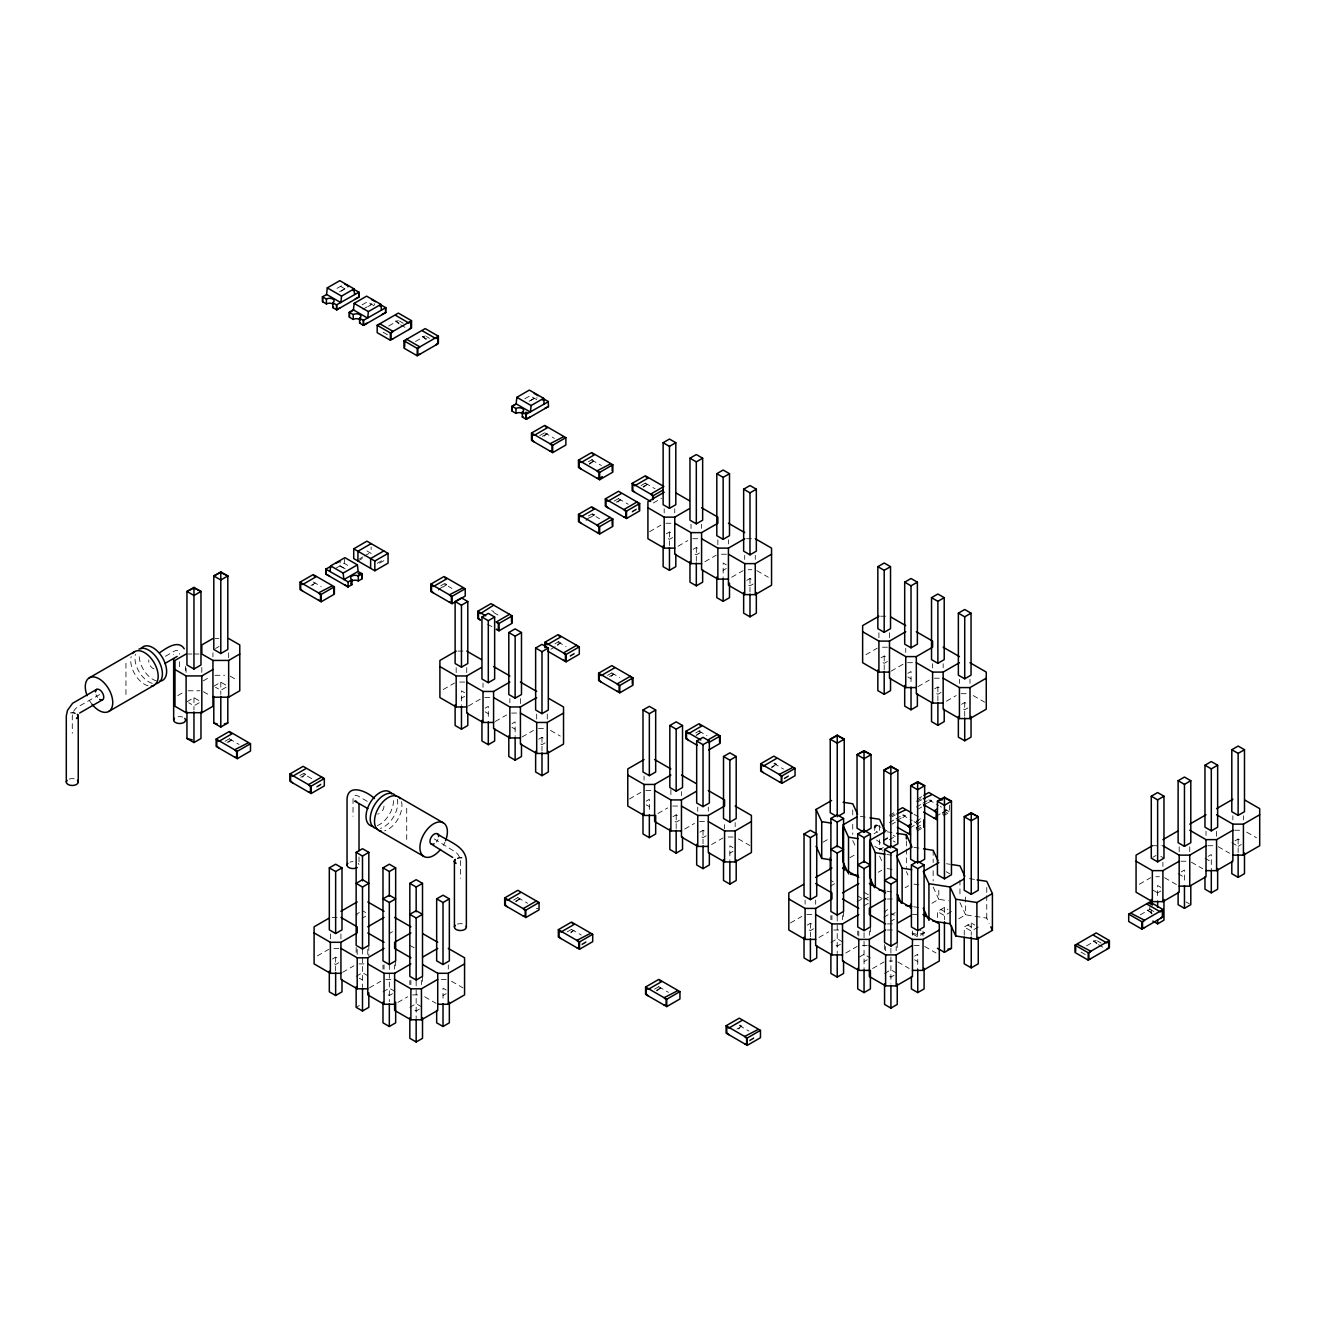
<?xml version="1.0" encoding="UTF-8"?>
<svg xmlns="http://www.w3.org/2000/svg" width="1326" height="1326" viewBox="0 0 1326 1326"><rect width="100%" height="100%" fill="white"/><g stroke="black" fill="none" stroke-linecap="round" stroke-linejoin="round"><path stroke-width="0.75" stroke-dasharray="5 3.75" d="M336.108 568.125L344.18 563.335L344.909 557.649M337.036 288.355L344.644 283.963M339.522 291.803L344.644 288.836M341.279 291.024L344.859 288.969M362.131 304.847L367.368 301.831L375.44 306.621M362.943 309.256L371.479 304.334M368.114 306.521L371.694 304.466L371.694 299.577M399.01 323.875L395.712 321.141L397.684 319.997L403.303 323.295M388.651 326.047L398.347 320.444M425.845 339.373L422.546 336.638L424.535 335.495L429.475 338.345M415.486 341.544L425.198 335.926M524.847 398.794L530.085 395.778L537.229 399.888M529.074 401.248L534.196 398.281M530.848 400.469L534.411 398.397M539.748 435.641L545.351 432.342L547.34 433.486L544.041 436.221M542.4 436.353L547.34 433.486M165.418 656.304L174.352 651.132A7.475 4.309 -60 0 1 179.64 654.182M310.914 585.495L315.853 582.644L312.555 585.363M359.578 558.843L362.893 556.937M364.534 555.975L371.147 552.163M357.937 561.014L362.893 558.147M215.541 648.464L219.055 646.442M377.214 563.301L383.827 559.489L383.827 560.699L377.214 564.511M177.767 695.586L183.319 692.371M203.209 680.901L210.154 676.89M588.363 461.813L592.324 459.459L594.313 460.619L589.374 464.282M589.374 463.47L594.313 460.619M186.949 701.736L193.961 697.691L199.215 700.725M213.801 686.238L220.796 682.194L226.05 685.227M199.215 702.747L193.961 705.78L188.706 702.747M226.05 687.249L220.796 690.282L215.541 687.249M440.746 585.777L444.044 583.871L451.984 588.446M438.458 589.341L446.696 584.584L438.458 590.153M588.363 516.046L591.661 514.14L599.601 518.715M614.22 501.062L619.176 498.211L621.148 499.355L617.85 502.073M641.071 485.565L646.011 482.714L648 483.857L643.044 487.52M586.075 519.61L594.313 514.853L586.075 520.422M616.209 502.206L621.148 499.355M643.044 486.708L648 483.857M225.039 741.251L229.995 738.4L231.967 739.543L228.669 742.262M227.028 742.394L231.967 739.543M632.088 511.372L637.027 508.521M632.088 512.201L637.027 509.333M653.337 502.985L661.575 498.228M649.541 531.693L660.928 525.113M666.298 533.848L669.464 532.024L672.647 533.848M672.647 537.511L669.464 539.334L666.298 537.511M678.017 546.246L687.78 540.61M443.166 689.586L454.553 683.006M299.842 775.594L303.14 773.688L312.837 779.307M693.133 549.345L696.316 547.522L699.482 549.345M300.836 777.268L305.776 774.401L302.477 777.135M699.482 553.008L696.316 554.832L693.133 553.008M554.815 643.889L558.776 641.552L560.765 642.696L557.467 645.414M461.465 698.172L464.63 696.349M557.467 644.602L560.765 642.696M550.87 649.226L555.826 646.359M704.852 561.743L716.239 555.163M316.715 786.434L321.671 783.583M316.715 787.246L321.671 784.395M468.376 706.012L481.388 698.504M570.047 655.674L575.003 652.806M570.047 656.486L575.003 653.635M723.151 570.329L726.317 568.506M485.134 708.183L488.3 706.344L488.3 719.869M731.687 577.241L743.074 570.661M495.211 721.51L506.598 714.946M746.82 580.34L749.986 578.501L753.168 580.34M753.168 584.004L749.986 585.827L746.82 584.004M511.969 723.681L515.134 721.841L515.134 736.311M607.507 675.398L612.463 672.531L614.452 673.674L611.153 676.409M609.496 676.542L614.452 673.674M522.046 737.007L533.45 730.427M538.804 739.179L541.986 737.339L545.152 739.179M545.152 742.825L541.986 744.665L538.804 742.825M359.313 912.537L356.147 914.36L359.313 916.183M362.495 918.023L365.661 916.183M695.736 732.98L699.697 730.643L701.669 731.786L695.073 736.411M696.73 734.654L701.669 731.786M317.345 955.913L328.732 949.35M332.478 959.013L335.644 957.19L338.826 959.013M865.895 654.712L877.282 648.149M338.826 962.676L335.644 964.516L332.478 962.676M389.33 933.521L392.496 931.681M629.419 798.998L640.806 792.418M881.028 657.812L884.193 655.989L887.359 657.812M342.556 972.356L353.959 965.776M887.359 661.475L884.193 663.315L881.028 661.475M646.176 801.153L649.342 799.329L649.342 812.838M356.147 976.35L362.495 972.687L367.252 975.439M891.105 671.155L904.117 663.63M657.878 813.551L667.641 807.915M513.576 900.089L518.516 897.221L520.505 898.382L515.565 902.045M907.862 673.31L911.028 671.486L911.028 684.995M515.565 901.232L520.505 898.382M369.407 987.853L380.794 981.273M673.011 816.65L676.177 814.827L679.343 816.65M679.343 820.313L676.177 822.137L673.011 820.313M771.583 767.058L776.539 764.207L771.583 767.87M356.147 1007.346L359.313 1005.506M382.982 991.848L389.33 988.185L395.662 991.848M917.94 686.653L929.327 680.072M392.496 993.671L389.33 995.495L386.164 993.671M684.713 829.048L694.476 823.413M934.697 688.807L937.88 686.984L941.046 688.807M784.163 778.13L789.119 775.279M784.163 778.942L789.119 776.091M397.866 1002.406L407.629 996.771M941.046 692.47L937.88 694.294L934.697 692.47M699.846 832.148L703.029 830.325L706.194 832.148M706.194 835.811L703.029 837.634L699.846 835.811M409.833 1007.346L416.165 1003.683L422.513 1007.346M946.416 701.205L956.179 695.57M419.347 1009.169L416.165 1010.992L412.999 1009.169M443.017 995.495L446.182 993.671M711.565 844.546L722.952 837.966M567.246 931.847L572.186 928.996L574.175 930.139L570.876 932.858M961.549 704.305L964.715 702.482L967.881 704.305M570.876 932.045L574.175 930.139M967.881 707.968L964.715 709.791L961.549 707.968M729.864 853.132L733.029 851.309M581.816 944.062L586.755 941.211M581.816 944.891L586.755 942.024M889.365 815.275L894.321 812.424M917.31 799.147L922.25 796.296M890.028 816.485L894.984 813.617M916.316 801.302L921.272 798.451M874.049 827.192L877.348 825.286L874.049 828.004M892.017 816.799L895.315 814.91M918.305 801.633L921.603 799.727M889.365 822.634L894.984 819.352M895.962 818.822L903.221 814.595L905.21 815.739L901.912 818.457M916.316 807.02L922.25 803.655M922.913 803.208L929.509 799.412L931.498 800.556L923.261 806.125M874.049 833.722L877.348 831.816L875.359 830.673L875.359 824.954L877.348 826.098M896.956 820.496L905.21 815.739M923.261 805.313L931.498 800.556M892.017 824.159L895.315 822.253M918.305 808.993L921.603 807.086M883.331 840.154L888.271 837.303M916.133 821.225L921.089 818.357L916.133 822.037M883.331 840.982L888.271 838.115M889.265 839.789L895.862 835.977M909.885 827.938L915.487 824.656M916.481 824.126L922.084 820.844M883.331 847.513L880.033 849.419L883.331 846.701M916.133 827.755L921.089 824.905L916.133 828.568M935.841 816.385L940.78 813.534M942.438 812.573L947.377 809.722L949.366 810.866L949.366 805.147M942.438 813.402L947.377 809.722M916.481 829.861L921.421 826.993M942.769 814.678L949.366 810.866M917.144 831.054L922.084 828.203M943.432 815.871L950.029 812.076L940.316 806.473M830.242 886.232L835.496 883.199L830.888 880.464M654.48 989.179L659.436 986.329L661.409 987.472L656.469 991.152M656.469 990.34L661.409 987.472M790.445 922.962L801.849 916.382M807.219 925.117L810.385 923.294L813.551 925.117M857.044 901.746L862.298 898.713M813.551 928.78L810.385 930.62L807.219 928.78M864.055 899.625L868.812 896.873M864.038 905.791L869.292 902.757M818.921 937.515L828.684 931.88M830.888 942.455L837.22 938.791L843.568 942.455M887.724 909.619L884.558 911.459L887.724 913.283M883.845 917.26L889.083 914.227M840.386 944.278L837.22 946.118L834.054 944.278M890.906 915.122L895.663 912.371M890.84 921.305L894.337 919.283M845.756 953.013L857.143 946.433M937.432 917.658L937.432 911.526L944.443 907.481L947.941 909.503M859.314 957.024L864.055 954.289L870.403 957.952M736.991 1029.075L741.93 1026.225L738.632 1028.943M864.055 961.599L867.237 959.775M951.455 911.526L944.443 915.57L937.432 911.526M924.653 932.775L917.642 936.819L910.647 932.775L917.691 934.565L924.653 932.775L919.399 929.741M872.607 968.51L883.994 961.93M749.571 1040.148L754.511 1037.297M749.571 1040.96L754.511 1038.109M964.234 935.211L964.234 927.04L971.245 922.995L974.743 925.018M884.558 973.45L890.906 969.787L897.238 973.45M914.575 956.112L917.741 954.289L917.741 968.742M894.072 975.273L890.906 977.096L887.724 975.273M978.257 927.04L971.245 931.084L964.234 927.04M1152.874 857.276L1156.04 855.452M1139.316 884.26L1150.719 877.679M1181.3 871.862L1184.466 870.022L1184.466 883.547M1208.135 856.364L1211.301 854.524L1211.301 868.994M1234.97 840.866L1238.136 839.026L1241.318 840.866M1157.631 892.846L1160.797 891.006M1238.136 846.353L1241.318 844.529M1096.851 943.714L1093.552 940.996L1095.541 939.836L1101.144 943.134M1152.178 913.664L1147.222 910.001L1149.211 908.857L1154.167 911.708M1086.491 945.886L1096.204 940.283M1140.178 914.89L1149.874 909.288L1149.874 903.768M822.982 842.209L828.153 839.242M849.784 857.723L854.955 854.756M878.309 872.243L881.757 870.27M905.111 887.757L908.559 885.785M931.913 903.271L938.808 899.31L948.422 900.802M958.715 918.785L965.61 914.824L986.759 918.106L989.179 923.344M99.632 694.592L77.687 707.007A7.475 4.409 -58.8 0 0 72.284 716.09L72.284 733.245M665.95 523.24L672.995 523.24M692.785 538.737L699.83 538.737M746.472 538.721L753.516 538.721M721.394 554.218L726.681 554.218M748.229 569.716L751.759 569.716M880.663 616.209L887.707 616.209M214.911 638.519L218.84 638.519M882.436 647.204L889.481 647.204M457.934 651.083L464.978 651.083M188.06 654.016L191.988 654.016M193.961 654.016L199.861 654.016M907.514 662.702L912.785 662.702M214.911 675.282L224.724 675.282M934.349 678.199L941.394 678.199M459.691 682.061L466.735 682.061M188.06 690.78L199.861 690.78M961.184 693.697L968.229 693.697M484.786 697.559L490.056 697.559M511.621 713.056L516.908 713.056M538.455 728.554L545.5 728.554M645.812 790.545L651.099 790.545M672.663 806.042L679.708 806.042M699.498 821.523L706.543 821.523M1234.622 830.242L1241.666 830.242M728.107 837.021L733.377 837.021M1152.344 845.739L1161.145 845.739M1207.787 845.739L1213.058 845.739M1180.936 861.237L1186.223 861.237M1155.858 876.735L1159.388 876.735M887.376 899.011L894.42 899.011M806.854 914.509L813.899 914.509M912.454 914.509L917.741 914.509M332.13 917.41L339.174 917.41M887.376 923.907L894.42 923.907M833.706 930.007L840.75 930.007M887.376 930.007L894.42 930.007M862.298 945.504L867.585 945.504M914.227 945.504L919.498 945.504M333.887 948.405L340.931 948.405M889.133 961.002L892.663 961.002M358.965 963.903L364.252 963.903M385.8 979.4L392.844 979.4M441.243 979.4L446.53 979.4M412.651 994.898L419.696 994.898M860.325 816.302L868.016 817.496M887.127 831.816L894.818 833.01M913.929 847.331L921.62 848.524M886.862 854.474L894.569 855.668M946.499 863.74L950.344 864.337M969.455 878.657L977.146 879.851M887.127 868.58L894.818 869.773M913.929 884.094L921.62 885.287M886.862 891.238L894.569 892.431M913.664 906.752L921.371 907.945M340.533 286.333L345.937 289.449M395.712 321.141L399.01 323.047M422.546 336.638L427.486 339.506M400.651 324.82L405.59 327.671M645.348 483.145L655.044 488.747M383.115 332.213L388.07 335.08M1246.689 832.131L1256.451 837.767M544.704 432.79L554.401 438.392M591.661 459.907L601.374 465.509M1231.804 842.69L1238.368 846.485M756.897 570.661L768.301 577.241M973.251 695.57L984.638 702.15M618.513 498.642L628.209 504.245M1218.213 846.684L1229.6 853.264M726.317 564.843L723.151 563.003L723.151 577.473M907.862 676.973L911.028 678.796M1204.969 858.187L1211.533 861.983M592.324 513.709L594.313 514.853M1191.378 862.182L1202.765 868.762M1160.797 856.364L1163.963 858.187M1178.118 873.685L1184.682 877.48M1164.526 877.679L1177.554 885.188M1160.797 887.359L1157.631 885.519L1157.631 899.045M1186.041 901.929L1189.223 903.768M1152.874 890.094L1157.847 892.978M1147.222 910.001L1152.178 912.852M928.846 799.843L938.559 805.446M914.028 814.28L921.089 818.357M902.558 815.026L912.255 820.628M914.028 821.639L921.089 825.717M1093.552 940.996L1096.851 942.885M1098.492 944.659L1103.447 947.51M774.55 763.047L776.539 764.207M773.887 763.494L783.583 769.097M880.862 827.325L874.696 823.744L874.696 831.104L877.348 832.645M882.635 828.336L887.923 831.385M893.227 835.264L895.199 836.408M558.113 641.983L566.053 646.558M611.8 672.978L619.739 677.553M893.227 840.982L895.199 842.143M946.2 871.729L949.698 873.751M444.707 583.44L446.696 584.584M491.681 610.557L493.67 611.7M493.67 612.513L500.714 616.59M699.034 731.074L706.973 735.665M1080.972 952.068L1085.911 954.919M876.503 840.021L882.022 844.032M366.921 550.936L371.147 553.39L371.147 547.041M880.033 848.607L882.022 849.751M874.746 846.369L882.685 850.944M487.537 624.198L492.824 627.264M344.18 563.335L347.677 565.34M940.946 909.503L944.443 911.526M967.748 925.018L971.245 927.04M345.191 568.788L340.069 565.837L340.069 560.948M339.854 565.953L343.434 568.025M864.055 892.299L868.812 895.05M864.038 897.702L869.292 900.735M890.84 913.216L894.337 915.238M857.723 895.962L862.48 898.713M313.201 581.932L321.141 586.506M550.522 730.427L560.285 736.079M738.4 838.91L749.787 845.491M924.653 946.433L936.04 953.013M464.63 692.686L461.465 690.846L461.465 705.316M733.029 847.645L729.864 845.806L729.864 860.276M485.134 711.847L488.3 713.67M511.969 727.328L515.134 729.167M646.176 804.816L649.342 806.639M914.575 959.775L917.741 961.599M897.818 961.93L909.205 968.51M230.243 676.194L236.608 679.857M203.408 691.691L209.757 695.354M367.252 801.335L358.318 796.164A7.475 4.309 60 0 0 353.031 799.213L353.031 816.302M303.803 773.257L305.776 774.401M538.373 908.691L536.384 908.36M739.941 1025.064L741.93 1026.225M517.853 897.669L527.566 903.271M739.295 1025.512L748.991 1031.114M571.523 929.427L581.236 935.029M229.332 738.831L239.028 744.433M658.773 986.759L668.47 992.362M362.495 910.697L365.661 912.537M409.833 945.355L414.59 948.09M451.553 981.273L462.94 987.853M446.182 990.008L443.017 988.185L443.017 1001.694M424.701 996.771L436.105 1003.351M359.313 978.174L362.495 980.013M434.282 838.91L455.232 851.905A7.475 4.21 61.1 0 1 460.387 861.121L460.387 878.293M959.958 902.592L965.61 914.824L965.61 894.404M933.156 887.077L938.808 899.31L938.808 889.1M906.354 871.563L907.962 875.061M879.552 856.049L881.972 861.287M852.751 840.535L855.171 845.773M173.623 654.298L173.656 654.414M917.642 928.73L917.642 936.819L917.642 932.742M1243.423 815.788L1243.423 819.916M1238.136 839.026L1238.136 852.552M1232.865 815.788L1232.865 819.916M1216.588 831.286L1216.588 837.584M1206.014 831.286L1206.014 835.413M1189.753 846.784L1189.753 852.983M1179.179 846.784L1179.179 852.983M1162.902 862.281L1162.902 866.508M1151.283 909.851L1151.283 913.979M986.759 887.475L986.759 893.608M986.759 895.647L986.759 918.106M971.245 922.995L971.245 935.261M970.002 679.227L970.002 683.354M964.715 702.482L964.715 716.935M959.958 880.132L959.958 896.475M959.427 679.227L959.427 683.454M944.443 907.481L944.443 919.747M943.151 663.729L943.151 667.856M937.88 686.984L937.88 701.437M933.156 850.314L933.156 862.58M933.156 870.751L933.156 880.961M932.592 663.729L932.592 667.956M923.029 931.034L923.029 937.233M912.454 931.034L912.454 935.261M906.354 840.933L906.354 847.065M906.354 849.104L906.354 867.486M905.741 648.232L905.741 652.458M897.238 942.455L897.238 950.709M896.177 946.532L896.177 950.759M890.906 948.173L890.906 983.295M889.481 632.734L889.481 638.933M885.619 946.532L885.619 950.759M884.558 944.51L884.558 950.709M884.193 655.989L884.193 670.442M879.552 825.418L879.552 831.551M879.552 839.723L879.552 849.933M878.906 632.734L878.906 638.933M870.403 926.957L870.403 935.211M869.342 931.034L869.342 935.261M864.055 932.675L864.055 968.742M858.784 931.034L858.784 937.333M857.723 931.084L857.723 935.211M852.751 809.904L852.751 816.037M852.751 824.192L852.751 834.419M843.568 911.459L843.568 919.714M842.507 915.537L842.507 919.763M837.22 916.067L837.22 953.245M831.932 915.537L831.932 919.763M830.888 915.586L830.888 919.714M815.672 900.039L815.672 904.282M810.385 923.294L810.385 936.819M805.097 900.039L805.097 904.183M755.273 555.263L755.273 559.39M749.986 578.501L749.986 592.026M744.715 555.263L744.715 559.489M735.151 822.568L735.151 826.695M728.438 539.765L728.438 543.892M724.576 824.623L724.576 828.866M717.863 539.765L717.863 546.063M708.299 807.07L708.299 811.197M703.029 830.325L703.029 843.833M701.587 524.267L701.587 528.394M697.741 807.07L697.741 811.297M696.316 547.522L696.316 561.975M691.028 524.267L691.028 528.494M681.465 791.572L681.465 795.699M676.177 814.827L676.177 829.28M674.752 508.77L674.752 512.897M670.89 789.6L670.89 795.799M669.464 532.024L669.464 545.533M664.193 508.77L664.193 512.897M644.055 776.075L644.055 780.202M547.257 714.084L547.257 720.283M541.986 737.339L541.986 751.809M536.698 714.084L536.698 720.283M520.422 698.603L520.422 704.802M509.864 698.603L509.864 702.83M483.012 683.105L483.012 687.332M466.735 667.608L466.735 673.807M456.177 667.608L456.177 673.807M448.287 964.93L448.287 969.057M422.513 976.35L422.513 984.605M421.453 980.428L421.453 984.654M416.165 980.942L416.165 1018.136M410.894 980.428L410.894 984.654M409.833 980.478L409.833 984.605M406.717 808.247L406.717 839.971M395.662 960.853L395.662 969.107M394.618 964.93L394.618 969.157M389.33 964.516L389.33 1001.694M384.043 964.93L384.043 969.157M382.982 964.98L382.982 969.107M368.827 945.355L368.827 955.681M367.766 949.433L367.766 955.731M362.495 949.018L362.495 987.141M359.014 856.894L359.014 865.116A5.984 3.448 0 0 0 358.202 863.392M357.208 949.433L357.208 955.731M356.147 947.427L356.147 953.626M340.931 933.935L340.931 940.233M335.644 957.19L335.644 971.66M330.373 933.935L330.373 940.134M228.669 652.806L228.669 658.939M220.796 682.194L220.796 694.443M212.939 652.806L212.939 656.9M201.817 667.392L201.817 673.525M193.961 697.691L193.961 709.94M186.104 668.304L186.104 672.398M185.623 666.365L185.623 670.492M179.64 661.773L179.64 669.365M125.953 663.215L125.953 694.94M374.728 304.864A4.475 2.586 0 0 1 374.131 303.571M147.998 685.774A19.426 11.221 60 0 1 131.175 656.635M92.14 704.404A19.426 11.221 60 0 1 87.765 697.227M152.225 683.338A19.426 11.221 60 0 1 135.401 654.199M156.451 680.901A19.426 11.221 60 0 1 139.164 655.591M153.998 668.868A5.984 3.448 60 0 1 148.827 659.9M69.283 779.075A5.984 3.448 0 0 1 75.267 779.075M75.267 713.405A5.984 3.232 3.2 0 0 69.283 713.173A5.984 3.448 0 0 1 75.267 713.106M97.527 697.426A5.984 3.332 60.5 0 1 96.036 694.725M178.098 716.736A5.984 3.448 0 0 1 182.623 717.084M536.997 398.198A4.475 2.586 0 0 1 536.848 397.518M401.496 801.666A19.426 11.221 -60 0 1 384.673 830.805M444.906 842.259A19.426 11.221 -60 0 1 443.365 845.275M397.27 799.23A19.426 11.221 -60 0 1 380.429 828.369M393.507 800.622A19.426 11.221 -60 0 1 376.203 825.932M383.993 806.109A5.984 3.448 -60 0 1 379.766 813.435M378.672 813.899A5.984 3.448 -60 0 1 377.645 813.998M457.404 924.106A5.984 3.448 0 0 1 464.614 924.653M457.404 858.436A5.984 3.216 -3.1 0 1 461.945 857.955M457.404 858.137A5.984 3.448 0 0 1 461.945 857.789M437.945 839.391A5.984 3.481 -58.2 0 1 436.304 842.027M350.047 862.115A5.984 3.448 0 0 1 353.031 861.651"/><path stroke-width="1.5" d="M971.295 965.593L971.245 967.847L964.234 963.803L964.234 937.25M193.961 587.401L193.961 669.017L186.949 664.972L186.949 591.446L193.961 587.401L200.972 591.446L200.972 664.972L193.961 669.017M220.796 571.904L220.796 653.519L213.801 649.475L213.801 575.948L220.796 571.904L227.807 575.948L227.807 649.475L220.796 653.519M354.059 288.886L339.804 280.648L327.29 287.875L326.561 294.389L340.832 302.626L341.561 296.112L354.059 288.886L354.589 294.455M360.307 319.98A4.475 2.586 0 0 0 353.246 319.433L349.285 317.146L349.285 312.273L353.412 309.886L354.141 303.372L366.639 296.146L380.91 304.383L381.424 309.952M380.91 304.383L368.396 311.61L367.667 318.124L353.412 309.886M523.024 413.911A4.475 2.586 0 0 0 515.98 413.38L512.018 411.093L512.018 406.22L516.129 403.833L516.858 397.319L529.356 390.093L543.627 398.33L544.141 403.9M543.627 398.33L531.113 405.557L530.383 412.071L516.129 403.833M330.638 565.887L343.152 573.097L343.882 579.628L358.136 571.39L357.407 564.876L344.909 557.649L330.638 565.887L330.124 571.44M79.643 713.04L102.516 699.813M333.472 304.483A4.475 2.586 0 0 0 326.411 303.936L322.45 301.648L322.45 296.775L326.776 294.521M322.45 296.775L326.411 299.063A4.475 2.586 0 0 1 332.76 299.063A4.475 2.586 0 0 1 332.76 302.726L332.76 307.599L336.721 309.886L358.915 297.074L358.915 292.201L336.506 304.881L336.506 309.77L340.069 307.698M355.119 299.013L358.915 297.074M353.611 310.019L349.5 312.389L349.5 317.279M349.285 312.273L353.246 314.56A4.475 2.586 0 0 1 359.595 314.56A4.475 2.586 0 0 1 359.595 318.223L359.595 323.096L363.556 325.384L385.75 312.571L385.75 307.698L363.341 320.378L363.341 325.268L366.921 323.196M381.971 314.511L385.75 312.571M377.181 325.301L398.347 313.085L411.541 320.693L411.541 328.052L390.358 340.268L377.181 332.66L377.181 325.301L390.358 332.925L411.541 320.693M377.844 325.732L379.833 323.776L393.01 331.384L391.021 333.356L391.021 339.075L393.01 338.743M404.016 340.799L425.198 328.583L438.376 336.191L438.376 343.55L417.209 355.766L404.016 348.158L404.016 340.799L417.209 348.406L438.376 336.191M516.344 403.966L512.217 406.336L512.217 411.209M529.638 417.143L526.074 419.215L526.074 414.325L548.467 401.645L544.505 399.358A4.475 2.586 0 0 1 542.5 400.021M544.688 408.458L548.467 406.518L526.273 419.331L522.311 417.044L522.311 412.154A4.475 2.586 0 0 0 522.311 408.507A4.475 2.586 0 0 0 515.98 408.507L512.018 406.22M89.306 677.818L134.738 651.58M531.511 433.038L544.704 425.431L565.87 437.646L565.87 445.006L552.677 452.63L531.511 440.398L531.511 433.038L552.677 445.271L565.87 437.646M159.899 652.574C165.949 648.447 178.297 639.198 184.248 648.795M353.711 548.815L366.921 541.174L388.054 553.39L388.054 563.152L374.844 570.777L353.711 558.561L353.711 548.815L374.844 561.014L388.054 553.39M300.024 582.18L313.201 574.572L334.384 586.805L334.384 594.147L321.19 601.772L300.024 589.54L300.024 582.18L321.19 594.413L334.384 586.805M350.793 582.097A4.475 2.586 0 0 1 358.302 580.937L362.263 578.65L362.263 573.76L358.302 576.048A4.475 2.586 0 0 0 351.954 576.048A4.475 2.586 0 0 0 351.954 579.711L351.954 584.6L347.992 586.888L325.798 574.075L325.798 569.185L329.76 566.898A4.475 2.586 0 0 0 330.688 567.313M336.108 563.235L340.069 560.948M371.147 543.627L357.937 551.251L357.937 561.014M164.756 663.58L177.154 656.42M186.104 654.016L174.982 660.431L174.982 706.277L186.104 712.692L201.817 712.692L212.939 706.277L212.939 660.431L201.817 654.016L201.817 644.933L212.939 638.519M325.798 574.075L329.577 576.014M343.152 573.097L357.407 564.876M383.827 550.936L370.617 558.561L370.617 568.324M108.732 711.465L154.164 685.227M347.992 581.998L351.954 579.711M174.982 669.514L186.104 675.928L201.817 675.928L212.939 669.514M212.939 660.431L228.669 660.431L239.774 654.016M578.484 460.155L591.661 452.547L612.844 464.763L612.844 472.122L599.65 479.747L578.484 467.514L578.484 460.155L599.65 472.387L612.844 464.763M597.015 478.205L598.987 478.537L602.286 476.631M663.133 442.702L669.464 439.039L675.812 442.702L675.812 504.692L669.464 508.339L663.133 504.692L663.133 442.702L669.464 446.365L675.812 442.702M212.939 697.194L228.669 697.194L239.774 690.78L239.774 644.933L228.669 638.519M430.851 584.12L444.044 576.512L465.227 588.744L465.227 596.087L452.033 603.711L430.851 591.479L430.851 584.12L452.033 596.352L465.227 588.744M578.484 514.389L591.661 506.781L612.844 519.013L612.844 526.356L599.65 533.98L578.484 521.748L578.484 514.389L599.65 526.621L612.844 519.013M605.319 498.891L618.513 491.283L639.679 503.515L639.679 510.875L626.502 518.483L605.319 506.25L605.319 498.891L626.502 511.123L639.679 503.515M650.685 501.46L632.154 490.753L632.154 483.393L645.348 475.785L663.878 486.493L650.685 494.101L652.674 496.057L652.674 499.869M186.949 711.946L186.949 738.499L193.961 742.543L200.972 738.499L200.972 711.946M213.801 696.448L213.801 723.001L220.796 727.046L227.807 723.001L227.807 696.448M689.968 458.199L696.316 454.536L702.647 458.199L702.647 520.19L696.316 523.836L689.968 520.19L689.968 458.199L696.316 461.862L702.647 458.199M216.138 739.079L229.332 731.471L250.498 743.704L250.498 751.046L237.304 758.671L216.138 746.439L216.138 739.079L237.304 751.312L250.498 743.704M455.116 601.54L461.465 597.877L467.796 601.54L467.796 663.514L461.465 667.177L455.116 663.514L455.116 601.54L461.465 605.203L467.796 601.54M610.192 517.471L597.015 525.096L598.987 527.052L598.987 532.77L597.015 532.455M632.154 483.393L653.337 495.626L663.232 489.924M664.193 492.244L647.917 501.642L647.917 538.737L664.193 548.119L674.752 548.119M493.67 605.153L480.476 613.59L478.487 612.446L478.487 618.165L480.476 620.137L477.824 618.596L477.824 611.236L491.018 603.628L512.184 615.861L512.184 623.22L499.007 630.828L496.355 629.303L498.344 629.635L498.344 623.9L496.355 621.944L509.549 614.319M716.802 473.697L723.151 470.034L729.499 473.697L729.499 535.671L723.151 539.334L716.802 535.671L716.802 473.697L723.151 477.36L729.499 473.697M481.951 617.038L488.3 613.374L494.648 617.038L494.648 679.011L488.3 682.675L481.951 679.011L481.951 617.038L488.3 620.684L494.648 617.038M647.917 507.742L664.193 517.14L674.752 517.14L689.404 508.67M496.355 621.944L499.007 623.469L512.184 615.861M456.177 651.083L439.9 660.464L439.9 697.559L456.177 706.957L466.735 706.957M743.654 489.195L749.986 485.531L756.334 489.195L756.334 551.168L749.986 554.832L743.654 551.168L743.654 489.195L749.986 492.858L756.334 489.195M508.803 632.535L515.134 628.872L521.483 632.535L521.483 694.509L515.134 698.172L508.803 694.509L508.803 632.535L515.134 636.182L521.483 632.535M674.752 523.24L691.028 532.621L701.587 532.621L717.863 523.24L717.863 517.14L701.587 507.742M289.946 773.953L303.14 766.345L324.306 778.561L324.306 785.92L311.129 793.528L289.946 781.312L289.946 773.953L311.129 786.169L324.306 778.561M439.9 666.564L456.177 675.962L466.735 675.962L481.388 667.508M544.936 647.751L544.936 642.232L558.113 634.624L579.296 646.839L579.296 654.199L566.103 661.823L547.572 651.116M663.133 546.014L663.133 566.666L669.464 570.329L675.812 566.666L675.812 554.268M535.638 648.016L541.986 644.37L548.318 648.016L548.318 710.007L541.986 713.67L535.638 710.007L535.638 648.016L541.986 651.679L548.318 648.016M701.587 538.721L717.863 548.119L728.438 548.119L744.715 538.721M466.735 682.061L483.012 691.459L493.587 691.459L509.864 682.061M544.936 642.232L566.103 654.464L579.296 646.839M689.968 561.511L689.968 582.164L696.316 585.827L702.647 582.164L702.647 569.766M455.116 704.852L455.116 725.504L461.465 729.167L467.796 725.504L467.796 713.106M728.438 554.218L744.715 563.616L755.273 563.616L771.55 554.218M493.587 697.559L509.864 706.957L520.422 706.957L536.698 697.559M598.606 673.227L611.8 665.619L632.966 677.835L632.966 685.194L619.789 692.818L598.606 680.586L598.606 673.227L619.789 685.459L632.966 677.835M716.802 577.009L716.802 597.661L723.151 601.324L729.499 597.661L729.499 583.208M481.951 720.333L481.951 741.002L488.3 744.665L494.648 741.002L494.648 728.604M728.438 548.119L728.438 585.214L744.715 594.612L755.273 594.612L771.55 585.214L771.55 548.119L755.273 538.721M520.422 713.056L536.698 722.455L547.257 722.455L563.533 713.056M743.654 592.49L743.654 613.159L749.986 616.822L756.334 613.159L756.334 592.49M508.803 735.831L508.803 756.5L515.134 760.163L521.483 756.5L521.483 744.101M329.312 867.867L335.644 864.204L341.992 867.867L341.992 929.857L335.644 933.521L329.312 929.857L329.312 867.867L335.644 871.53L341.992 867.867M356.147 852.369L362.495 848.723L368.827 852.369L368.827 945.355L362.495 949.018L356.147 945.355L356.147 852.369L362.495 856.032L368.827 852.369M520.422 706.957L520.422 744.052L536.698 753.45L547.257 753.45L563.533 744.052L563.533 706.957L548.898 698.504M877.845 566.666L884.193 563.003L890.525 566.666L890.525 628.657L884.193 632.32L877.845 628.657L877.845 566.666L884.193 570.329L890.525 566.666M642.994 710.007L649.342 706.344L655.674 710.007L655.674 771.997L649.342 775.66L642.994 771.997L642.994 710.007L649.342 713.67L655.674 710.007M535.638 751.328L535.638 771.997L541.986 775.66L548.318 771.997L548.318 751.328M382.982 867.867L389.33 864.204L395.662 867.867L395.662 960.853L389.33 964.516L382.982 960.853L382.982 867.867L389.33 871.53L395.662 867.867M362.495 887.028L368.827 883.365L362.495 879.702L356.147 883.365L362.495 887.028L362.495 949.018M904.697 582.164L911.028 578.501L917.377 582.164L917.377 644.154L911.028 647.817L904.697 644.154L904.697 582.164L911.028 585.827L917.377 582.164M328.732 918.354L314.096 926.808L314.096 963.903L330.373 973.301L340.931 973.301M340.931 911.31L357.208 901.912M669.845 725.504L676.177 721.841L682.525 725.504L682.525 787.495L676.177 791.141L669.845 787.495L669.845 725.504L676.177 729.167L682.525 725.504M409.833 883.365L416.165 879.702L422.513 883.365L422.513 976.35L416.165 980.013L409.833 976.35L409.833 883.365L416.165 887.028L422.513 883.365M878.906 616.209L862.629 625.607L862.629 662.702L878.906 672.1L889.481 672.1M389.33 902.525L395.662 898.862L389.33 895.199L382.982 898.862L389.33 902.525L389.33 964.516M697.31 745.311L685.84 738.698L685.84 731.339L699.034 723.731L720.2 735.947L720.2 743.306L708.664 749.969M644.055 759.549L627.778 768.947L627.778 806.042L644.055 815.424L654.63 815.424M931.532 597.661L937.88 593.998L944.211 597.661L944.211 659.652L937.88 663.315L931.532 659.652L931.532 597.661L937.88 601.324L944.211 597.661M314.096 932.907L330.373 942.305L340.931 942.305L357.208 932.907L357.208 926.808L340.931 917.41M367.766 926.808L384.043 917.41M696.68 741.002L703.029 737.339L709.36 741.002L709.36 802.992L703.029 806.639L696.68 802.992L696.68 741.002L703.029 744.665L709.36 741.002M707.67 740.123L717.548 734.422L719.537 736.378L719.537 742.112M436.668 898.862L443.017 895.199L449.348 898.862L449.348 960.853L443.017 964.516L436.668 960.853L436.668 898.862L443.017 902.525L449.348 898.862M708.664 742.61L720.2 735.947M862.629 631.706L878.906 641.104L889.481 641.104L905.741 631.706M416.165 918.023L422.513 914.36L416.165 910.697L409.833 914.36L416.165 918.023L416.165 980.013M627.778 775.047L644.055 784.445L654.63 784.445L670.89 775.047M958.367 613.159L964.715 609.496L971.046 613.159L971.046 675.149L964.715 678.796L958.367 675.149L958.367 613.159L964.715 616.822L971.046 613.159M340.931 948.405L357.208 957.803L367.766 957.803L384.043 948.405M410.894 932.907L394.618 942.305L394.618 948.405L410.894 957.803M723.515 756.5L729.864 752.837L736.195 756.5L736.195 818.474L729.864 822.137L723.515 818.474L723.515 756.5L729.864 760.163L736.195 756.5M889.481 647.204L905.741 656.602L916.316 656.602L932.592 647.204L932.592 641.104L916.316 631.706M329.312 971.179L329.312 991.848L335.644 995.495L341.992 991.848L341.992 979.45M504.676 897.917L517.853 890.31L539.036 902.525L539.036 909.885L525.842 917.509L504.676 905.277L504.676 897.917L525.842 910.15L539.036 902.525M654.63 790.545L670.89 799.926L681.465 799.926L696.117 791.473M367.766 963.903L384.043 973.301L394.618 973.301L410.894 963.903M423.077 956.858L437.729 948.405M760.693 763.743L773.887 756.135L795.053 768.351L795.053 775.71L781.876 783.335L760.693 771.102L760.693 763.743L781.876 775.975L795.053 768.351M877.845 669.978L877.845 690.647L884.193 694.294L890.525 690.647L890.525 678.249M642.994 813.319L642.994 833.971L649.342 837.634L655.674 833.971L655.674 815.374M916.316 662.702L932.592 672.1L943.151 672.1L959.427 662.702M838.993 815.739L844.248 812.705L844.248 739.179L837.236 735.134L830.242 739.179L830.242 812.705L835.496 815.739M356.147 986.677L356.147 1007.346L362.495 1010.992L368.827 1007.346L368.827 992.876M681.465 806.042L697.741 815.424L708.299 815.424L724.576 806.042L724.576 799.926L708.299 790.545M394.618 979.4L410.894 988.798L421.453 988.798L437.729 979.4M423.077 964.831L437.729 973.301L448.287 973.301L464.564 963.903M904.697 685.476L904.697 706.128L911.028 709.791L917.377 706.128L917.377 693.747M669.845 828.816L669.845 849.469L676.177 853.132L682.525 849.469L682.525 837.071M943.151 678.199L959.427 687.581L970.002 687.581L986.262 678.199M864.038 750.649L857.044 754.693L857.044 828.22L864.038 832.264L871.049 828.22L871.049 754.693L864.038 750.649L864.038 832.264M382.982 1002.174L382.982 1022.827L389.33 1026.49L395.662 1022.827L395.662 1002.174M558.345 929.692L571.523 922.067L592.705 934.3L592.705 941.659L579.512 949.267L558.345 937.051L558.345 929.692L579.512 941.908L592.705 934.3M708.299 821.523L724.576 830.921L735.151 830.921L751.411 821.523M394.618 973.301L394.618 1010.395L410.894 1019.777L421.453 1019.777L437.729 1010.395L437.729 973.301M437.729 1004.279L448.287 1004.279L464.564 994.898L464.564 957.803L448.287 948.405M931.532 703.029L931.532 721.626L937.88 725.289L944.211 721.626L944.211 709.228M696.68 844.314L696.68 864.966L703.029 868.629L709.36 864.966L709.36 852.568M943.151 672.1L943.151 709.178L959.427 718.576L970.002 718.576L986.262 709.178L986.262 672.1L970.002 662.702M892.597 846.767L897.851 843.734L897.851 770.207L890.84 766.163L883.845 770.207L883.845 843.734L890.84 847.778M409.833 1017.672L409.833 1038.324L416.165 1041.987L422.513 1038.324L422.513 1017.672M436.668 1010.429L436.668 1022.827L443.017 1026.49L449.348 1022.827L449.348 1002.174M708.299 815.424L708.299 852.519L724.576 861.917L735.151 861.917L751.411 852.519L751.411 815.424L735.151 806.042M958.367 716.471L958.367 737.123L964.715 740.786L971.046 737.123L971.046 716.471M804.037 833.971L810.385 830.308L816.717 833.971L816.717 895.962L810.385 899.625L804.037 895.962L804.037 833.971L810.385 837.634L816.717 833.971M830.888 818.474L837.22 814.827L843.568 818.474L843.568 911.459L837.22 915.122L830.888 911.459L830.888 818.474L837.22 822.137L843.568 818.474M723.515 859.812L723.515 880.464L729.864 884.127L736.195 880.464L736.195 859.812M919.399 862.281L924.653 859.248L924.653 785.721L917.642 781.677L910.647 785.721L910.647 859.248L915.885 862.281M897.619 810.518L902.558 807.667L912.255 813.269M923.907 795.335L928.846 792.484L942.09 800.125M857.723 833.971L864.055 830.308L870.403 833.971L870.403 926.957L864.055 930.62L857.723 926.957L857.723 833.971L864.055 837.634L870.403 833.971M896.956 813.949L905.21 810.004M923.261 798.766L931.498 794.838M837.22 853.132L843.568 849.469L837.22 845.806L830.888 849.469L837.22 853.132L837.22 915.122M944.443 797.191L937.432 801.236L937.432 874.762L944.443 878.807L951.455 874.762L951.455 801.236L944.443 797.191L944.443 878.807M803.473 884.459L788.821 892.912L788.821 930.007L805.097 939.405L815.672 939.405M815.672 877.414L831.932 868.016M911.194 824.076L907.896 825.982L909.885 827.938L909.885 833.656L907.896 833.341M937.482 808.893L934.184 810.799L936.173 812.755L936.173 818.49L934.184 818.159M645.58 987.025L658.773 979.4L679.94 991.633L679.94 998.992L666.746 1006.6L645.58 994.384L645.58 987.025L666.746 999.24L679.94 991.633M884.558 849.469L890.906 845.806L897.238 849.469L897.238 942.455L890.906 946.101L884.558 942.455L884.558 849.469L890.906 853.132L897.238 849.469M864.055 868.629L870.403 864.966L864.055 861.303L857.723 864.966L864.055 868.629L864.055 930.62M971.245 812.705L964.234 816.75L964.234 890.276L971.245 894.321L978.257 890.276L978.257 816.75L971.245 812.705L971.245 894.321M788.821 899.011L805.097 908.409L815.672 908.409L831.932 899.011L831.932 892.912L815.672 883.514M842.507 892.912L858.784 883.514M911.41 864.966L917.741 861.303L924.089 864.966L924.089 926.957L917.741 930.62L911.41 926.957L911.41 864.966L917.741 868.629L924.089 864.966M890.906 884.127L897.238 880.464L890.906 876.801L884.558 880.464L890.906 884.127L890.906 946.101M815.672 914.509L831.932 923.907L842.507 923.907L858.784 914.509M885.619 899.011L869.342 908.409L869.342 914.509L885.619 923.907M804.037 937.283L804.037 957.952L810.385 961.599L816.717 957.952L816.717 945.554M842.507 930.007L858.784 939.405L869.342 939.405L885.619 930.007M897.818 922.962L910.829 915.454M726.101 1025.76L739.295 1018.153L760.461 1030.368L760.461 1037.728L747.267 1045.352L726.101 1033.12L726.101 1025.76L747.267 1037.993L760.461 1030.368M830.888 954.853L830.888 973.45L837.22 977.096L843.568 973.45L843.568 961.052M1151.283 796.213L1157.631 792.55L1163.963 796.213L1163.963 858.187L1157.631 861.85L1151.283 858.187L1151.283 796.213L1157.631 799.86L1163.963 796.213M1178.118 780.716L1184.466 777.053L1190.798 780.716L1190.798 842.69L1184.466 846.353L1178.118 842.69L1178.118 780.716L1184.466 784.362L1190.798 780.716M1204.969 765.218L1211.301 761.555L1217.649 765.218L1217.649 827.192L1211.301 830.855L1204.969 827.192L1204.969 765.218L1211.301 768.881L1217.649 765.218M1231.804 749.72L1238.136 746.057L1244.484 749.72L1244.484 811.711L1238.136 815.357L1231.804 811.711L1231.804 749.72L1238.136 753.383L1244.484 749.72M869.342 945.504L885.619 954.902L896.177 954.902L912.454 945.504M897.818 930.935L912.454 939.405L923.029 939.405L939.305 930.007M857.723 968.278L857.723 988.931L864.055 992.594L870.403 988.931L870.403 970.35M937.432 948.289L944.443 952.333L951.455 948.289L951.455 925.83M869.342 939.405L869.342 976.5L885.619 985.881L896.177 985.881L912.454 976.5L912.454 939.405M912.454 970.383L923.029 970.383L939.305 961.002L939.305 923.907L923.029 914.509M1152.344 845.739L1136.067 855.137L1136.067 892.232L1152.344 901.63L1162.902 901.63L1179.179 892.232L1179.179 855.137L1162.902 845.739M1162.902 839.64L1177.554 831.187M1189.753 824.142L1206.014 814.761M1216.588 808.645L1232.865 799.263M884.558 983.776L884.558 1004.428L890.906 1008.092L897.238 1004.428L897.238 983.776M911.41 976.533L911.41 988.931L917.741 992.594L924.089 988.931L924.089 968.278M1136.067 861.237L1152.344 870.635L1162.902 870.635L1179.179 861.237M1179.179 855.137L1189.753 855.137L1206.014 845.739M1189.753 830.242L1206.014 839.64L1216.588 839.64L1232.865 830.242M1216.588 814.761L1232.865 824.142L1243.423 824.142L1259.7 814.761M1075.021 945.14L1096.204 932.924L1109.381 940.532L1109.381 947.891L1088.215 960.123L1075.021 952.499L1075.021 945.14L1088.215 952.764L1109.381 940.532M1128.708 914.161L1149.874 901.929L1163.068 909.537L1163.068 916.896L1141.885 929.128L1128.708 921.504L1128.708 914.161L1141.885 921.769L1163.068 909.537M1179.179 886.133L1189.753 886.133L1206.014 876.735L1206.014 839.64M1206.014 870.635L1216.588 870.635L1232.865 861.237L1232.865 824.142M1232.865 855.137L1243.423 855.137L1259.7 845.739L1259.7 808.645L1245.048 800.191M1152.874 921.089L1157.631 923.841L1163.963 920.178L1163.963 899.509M1178.118 892.282L1178.118 904.68L1184.466 908.343L1190.798 904.68L1190.798 886.083M1204.969 876.784L1204.969 889.182L1211.301 892.846L1217.649 889.182L1217.649 868.53M1231.804 861.287L1231.804 873.685L1238.136 877.348L1244.484 873.685L1244.484 853.032M816.087 833.921L816.087 809.424L831.601 800.49M856.679 816.998L842.888 824.938L848.524 837.154L848.524 873.917M874.514 887.691L869.69 877.215L869.69 840.452L885.204 831.518L879.552 819.286L869.939 817.794M896.492 855.966L912.006 847.032L906.354 834.8L896.741 833.308M938.808 862.546L923.294 871.48L928.929 883.696L928.929 920.459M963.886 879.055L950.096 886.995L928.929 883.696M992.412 893.575L992.412 930.338L976.897 939.272L955.731 935.974L950.096 923.758L950.096 886.995L955.731 899.21L976.897 902.509L992.412 893.575L986.759 881.342L977.146 879.851M96.732 689.354L72.615 703.277L67.51 710.305L66.3 715.858L66.3 782.058M224.326 723.913L227.807 723.001M947.974 949.184L951.455 948.289M356.644 801.401L354.738 801.119L367.915 808.611M674.752 517.14L674.752 554.218L691.028 563.616L701.587 563.616M701.587 532.621L701.587 569.716L717.863 579.114L728.438 579.114M889.481 641.104L889.481 678.199L905.741 687.581L916.316 687.581M916.316 656.602L916.316 693.697L932.592 703.078L943.151 703.078M466.735 675.962L466.735 713.056L483.012 722.455L493.587 722.455M493.587 691.459L493.587 728.554L509.864 737.952L520.422 737.952M654.63 784.445L654.63 821.523L670.89 830.921L681.465 830.921M681.465 799.926L681.465 837.021L697.741 846.419L708.299 846.419M815.672 908.409L815.672 945.504L831.932 954.902L842.507 954.902M842.507 923.907L842.507 961.002L858.784 970.383L869.342 970.383M340.931 942.305L340.931 979.4L357.208 988.798L367.766 988.798M367.766 957.803L367.766 994.898L384.043 1004.279L394.618 1004.279M843.137 802.28L852.751 803.771L857.59 814.247M816.087 809.424L821.722 821.639L831.336 823.148M848.524 837.154L858.137 838.662M923.542 848.822L933.156 850.314L937.996 860.789M869.69 840.452L875.326 852.668L884.939 854.176M952.267 864.635L959.958 865.828L964.798 876.304M897.288 857.707L902.128 868.182L911.741 869.69M816.087 846.187L821.722 858.403L831.336 859.894M850.447 874.215L858.137 875.409M879.171 890.028L884.939 890.923M905.973 905.542L911.741 906.437M932.775 921.056L950.096 923.758M213.801 723.001L217.315 723.913M186.949 738.499L192.237 739.858M344.644 283.963L347.346 285.521M358.915 292.201L354.937 289.913A4.475 2.586 0 0 1 352.931 290.576M371.479 299.461L375.44 301.748M385.75 307.698L381.789 305.411A4.475 2.586 0 0 1 379.783 306.074M534.196 393.408L538.157 395.695M327.29 287.875L341.561 296.112M354.141 303.372L368.396 311.61M516.858 397.319L531.113 405.557M676.376 493.173L689.404 500.698M728.438 523.24L744.715 532.621M891.105 617.154L905.741 625.607M943.151 647.204L959.427 656.602M646.011 476.995L648 478.139L634.806 485.747L632.817 484.603L632.817 490.322L634.806 492.294M332.76 302.726L336.721 305.013L336.721 309.886M359.595 318.223L363.556 320.511L363.556 325.384M522.311 412.154L526.273 414.458L526.273 419.331M545.351 426.624L547.34 427.768L534.163 435.392L532.174 434.232L532.174 439.967L534.163 441.923M592.324 453.741L594.313 454.884L581.12 462.509L579.147 461.365L579.147 467.084L581.12 469.039M592.324 507.974L594.313 509.118L581.12 516.742L579.147 515.599L579.147 521.317L581.12 523.273M1149.211 903.122L1152.509 905.028M923.609 804.683L936.836 812.324L936.836 819.683L923.609 812.042M897.304 819.866L910.548 827.507M897.304 827.225L910.548 834.866M558.776 635.817L560.765 636.961L547.572 644.585L545.583 643.442L545.583 647.254M578.633 647.287L576.644 645.314L563.451 652.939L565.44 654.895L565.44 660.613L563.451 660.298M444.707 577.705L446.696 578.865L433.503 586.473L431.514 585.33L431.514 591.048L433.503 593.004M699.697 724.924L701.669 726.068L688.492 733.676L686.503 732.532L686.503 738.267L688.492 740.223M477.824 611.236L485.764 615.828M685.84 731.339L700.841 739.991M357.937 571.506L362.263 573.76M325.798 569.185L348.208 581.882L347.992 586.888M466.735 651.083L481.388 659.536M493.587 666.564L509.864 675.962M520.422 682.061L536.698 691.459M654.63 759.549L670.89 768.947M681.465 775.047L696.117 783.5M842.507 868.016L858.784 877.414M869.342 883.514L885.619 892.912M897.818 899.956L910.829 907.465M344.627 584.7L348.208 586.755M313.864 575.766L315.853 576.909L302.659 584.534L300.687 583.39L300.687 589.109L302.659 591.065M842.507 899.011L858.784 908.409M397.933 796.611L443.365 822.849M374.429 798.567C367.998 791.837 348.025 782.555 347.047 798.998L347.047 865.116M323.643 778.992L321.671 777.036L308.477 784.644L310.466 786.616L310.466 792.335L308.477 792.003M538.373 902.973L536.384 901L523.19 908.625L525.179 910.581L525.179 916.299L523.19 915.968M572.186 923.277L574.175 924.421L560.981 932.029L559.008 930.885L559.008 936.604L560.981 938.576M229.995 732.665L231.967 733.825L218.79 741.433L216.801 740.289L216.801 746.008L218.79 747.963M659.436 980.61L661.409 981.754L648.232 989.362L646.243 988.218L646.243 993.936L648.232 995.909M378.507 830.258L423.939 856.497M367.766 901.912L384.043 911.31M394.618 917.41L410.894 926.808M423.077 933.852L437.729 942.305M367.766 932.907L384.043 942.305M437.447 833.839C447.26 841.397 465.675 845.69 466.371 860.905L466.371 927.089M431.116 843.982L452.696 857.474M990.787 926.841L992.412 930.338M923.294 908.244L928.117 918.719M897.288 894.47L901.315 903.205M847.728 872.177L842.888 861.701L842.888 826.976M917.642 781.677L917.642 863.292M890.84 766.163L890.84 845.739M837.236 735.134L837.236 816.75M1243.423 824.142L1243.423 855.137M1238.136 753.383L1238.136 815.357M1238.136 854.624L1238.136 877.348M1216.588 839.64L1216.588 870.635M1211.301 768.881L1211.301 830.855M1211.301 870.121L1211.301 892.846M1189.753 855.137L1189.753 886.133M1184.466 784.362L1184.466 846.353M1184.466 885.619L1184.466 908.343M1162.902 870.635L1162.902 901.63M1160.416 918.421L1162.405 916.465L1162.405 910.747L1160.416 911.89L1147.222 904.266M1157.631 799.86L1157.631 861.85M1157.631 901.116L1157.631 907.299M1157.631 919.697L1157.631 923.841M1152.344 870.635L1152.344 901.63M1151.283 899.509L1151.283 903.652M1144.537 927.603L1142.548 927.918L1142.548 922.2L1144.537 920.244L1131.343 913.448M1141.885 921.769L1141.885 929.128M1106.729 949.416L1108.718 947.46L1108.718 941.725L1106.729 942.885L1093.552 935.261M1090.85 958.582L1088.878 958.913L1088.878 953.195L1090.85 951.223L1077.673 944.427M1088.215 952.764L1088.215 960.123M1075.684 945.587L1075.684 951.306M978.257 937.25L978.257 963.803L971.245 967.847L971.245 937.217M976.897 902.509L976.897 939.272M970.002 687.581L970.002 718.576M964.715 616.822L964.715 678.796M964.715 718.062L964.715 740.786M959.427 687.581L959.427 718.576M955.731 899.21L955.731 935.974M944.443 921.703L944.443 952.333M937.88 601.324L937.88 663.315M937.88 702.565L937.88 725.289M932.592 672.1L932.592 703.078M924.653 912.354L924.653 916.432M923.725 819.882L923.725 827.242M923.029 939.405L923.029 970.383M917.741 868.629L917.741 930.62M917.741 969.87L917.741 992.594M911.028 585.827L911.028 647.817M911.028 687.067L911.028 709.791M910.647 904.183L910.647 908.277M906.354 834.8L906.354 838.894M905.741 656.602L905.741 687.581M902.128 868.182L902.128 902.907M897.851 894.801L897.851 900.918M896.177 954.902L896.177 985.881M890.906 853.132L890.906 877.928M890.906 985.367L890.906 1008.092M885.619 954.902L885.619 985.881M884.193 570.329L884.193 632.32M884.193 671.569L884.193 694.294M878.906 641.104L878.906 672.1M875.326 852.668L875.326 887.392M871.049 879.287L871.049 885.403M864.055 837.634L864.055 862.43M864.055 969.87L864.055 992.594M858.784 939.405L858.784 970.383M844.248 863.773L844.248 869.889M837.22 822.137L837.22 846.933M837.22 954.372L837.22 977.096M831.932 923.907L831.932 954.902M830.242 857.64L830.242 869.889M821.722 821.639L821.722 858.403M810.385 837.634L810.385 899.625M810.385 938.874L810.385 961.599M805.097 908.409L805.097 939.405M792.418 767.638L779.224 774.45L781.213 776.406L781.213 782.125L779.224 781.793M781.876 775.975L781.876 783.335M776.539 758.472L763.345 766.096L761.356 764.953L761.356 770.671L763.345 772.627M757.809 1029.656L744.632 1036.451L746.621 1038.424L746.621 1044.142L744.632 1043.811M755.273 563.616L755.273 594.612M749.986 492.858L749.986 554.832M749.986 594.098L749.986 616.822M747.267 1037.993L747.267 1045.352M744.715 563.616L744.715 594.612M741.93 1020.49L728.753 1028.114L726.764 1026.954L726.764 1032.689L728.753 1034.645M735.151 830.921L735.151 861.917M729.864 760.163L729.864 822.137M729.864 861.403L729.864 884.127M724.576 830.921L724.576 861.917M723.151 477.36L723.151 539.334M723.151 578.6L723.151 601.324M717.863 548.119L717.863 579.114M703.029 744.665L703.029 806.639M703.029 845.905L703.029 868.629M697.741 815.424L697.741 846.419M696.316 461.862L696.316 523.836M696.316 563.102L696.316 585.827M691.028 532.621L691.028 563.616M677.288 990.92L664.111 997.716L666.1 999.688L666.1 1005.406L664.111 1005.075M676.177 729.167L676.177 791.141M676.177 830.408L676.177 853.132M670.89 799.926L670.89 830.921M669.464 446.365L669.464 508.339M669.464 547.605L669.464 570.329M666.746 999.24L666.746 1006.6M664.193 517.14L664.193 548.119M653.337 495.626L653.337 499.305M649.342 713.67L649.342 775.66M649.342 814.91L649.342 837.634M644.055 784.445L644.055 815.424M639.016 509.665L639.016 503.946L637.027 501.974L623.85 509.598L625.839 511.554L625.839 517.273L623.85 516.958M632.303 684.001L632.303 678.282L630.331 676.31L617.137 683.918L619.126 685.89L619.126 691.608L617.137 691.277M626.502 511.123L626.502 518.483M621.148 493.637L607.971 501.245L605.982 500.101L605.982 505.819L607.971 507.775M619.789 685.459L619.789 692.818M614.452 667.956L601.258 675.58L599.269 674.42L599.269 680.155L601.258 682.111M612.181 465.211L612.181 470.929M612.181 519.444L612.181 525.162M610.192 464.05L597.015 470.863L598.987 472.818L598.987 478.537M599.65 472.387L599.65 479.747M599.65 526.621L599.65 533.98M590.053 933.587L576.86 940.383L578.849 942.355L578.849 948.073L576.86 947.742M579.512 941.908L579.512 949.267M566.103 654.464L566.103 661.823M563.219 436.934L550.041 443.729L552.014 445.702L552.014 451.42L550.041 451.089M552.677 445.271L552.677 452.63M548.251 401.513L548.467 406.518M547.257 722.455L547.257 753.45M541.986 651.679L541.986 713.67M541.986 752.919L541.986 775.66M536.698 722.455L536.698 753.45M525.842 910.15L525.842 917.509M520.505 892.647L507.311 900.271L505.339 899.127L505.339 904.846L507.311 906.802M515.98 408.507L515.98 413.38M515.134 636.182L515.134 698.172M515.134 737.438L515.134 760.163M511.521 616.292L511.521 622.01M509.864 706.957L509.864 737.952M499.007 623.469L499.007 630.828M488.3 620.684L488.3 682.675M488.3 721.941L488.3 744.665M483.012 691.459L483.012 722.455M462.575 588.031L449.381 594.827L451.37 596.783L451.37 602.501L449.381 602.186M461.465 605.203L461.465 667.177M461.465 706.443L461.465 729.167M456.177 675.962L456.177 706.957M454.42 861.336L454.42 927.089M452.033 596.352L452.033 603.711M448.287 973.301L448.287 1004.279M443.017 902.525L443.017 964.516M443.017 1003.765L443.017 1026.49M435.74 345.075L437.713 343.119L437.713 337.384L435.74 338.528L422.546 330.92M421.453 988.798L421.453 1019.777M419.845 354.241L417.872 354.572L417.872 348.854L419.845 346.882L406.668 339.274L404.679 341.23L404.679 346.964M417.209 348.406L417.209 355.766M416.165 887.028L416.165 911.824M416.165 1019.263L416.165 1041.987M410.894 988.798L410.894 1019.777M408.889 329.577L410.878 327.621L410.878 321.886L408.889 323.047L395.712 315.422M390.358 332.925L390.358 340.268M389.33 871.53L389.33 896.326M389.33 1003.765L389.33 1026.49M385.534 307.566L385.534 312.455M384.043 973.301L384.043 1004.279M374.844 561.014L374.844 570.777M362.495 856.032L362.495 880.829M362.495 988.268L362.495 1010.992M362.048 573.893L362.048 578.766M359.014 803.556L359.014 850.745M358.7 292.068L358.7 296.958M358.302 576.048L358.302 580.937M357.208 957.803L357.208 988.798M353.246 314.56L353.246 319.433M335.644 871.53L335.644 933.521M335.644 972.77L335.644 995.495M333.721 587.236L333.721 592.954M331.732 586.092L318.538 592.888L320.527 594.844L320.527 600.562L318.538 600.247M330.373 942.305L330.373 973.301M326.411 299.063L326.411 303.936M326.014 569.069L326.014 573.943M322.666 296.891L322.666 301.781M321.19 594.413L321.19 601.772M311.129 786.169L311.129 793.528M305.776 768.682L292.598 776.29L290.609 775.146L290.609 780.881L292.598 782.837M247.846 742.991L234.669 749.787L236.658 751.743L236.658 757.461L234.669 757.146M237.304 751.312L237.304 758.671M228.669 660.431L228.669 697.194M220.796 696.399L220.796 727.046M201.817 675.928L201.817 712.692M193.961 711.896L193.961 742.543M186.104 675.928L186.104 712.692M173.656 658.525L173.656 720.068M78.251 716.322L78.251 782.058M360.307 322.566A4.475 2.586 0 0 1 359.595 323.096M333.472 307.068A4.475 2.586 0 0 1 332.76 307.599M347.893 286.781A4.475 2.586 0 0 1 348.605 286.25M351.954 584.6A4.475 2.586 0 0 1 350.793 583.44M132.55 653.602A19.426 11.221 60 0 1 154.164 662.801A19.426 11.221 60 0 1 151.313 686.106M87.118 695.702A19.426 11.221 60 0 1 96.632 677.636A19.426 11.221 60 0 1 112.544 705.2A19.426 11.221 60 0 1 92.14 704.404M138.965 649.143A19.426 11.221 60 0 1 159.568 662.602A19.426 11.221 60 0 1 155.54 683.669M141.004 648.729A19.426 11.221 60 0 1 162.617 657.911A19.426 11.221 60 0 1 159.766 681.216M77.455 780.334A5.984 3.448 0 0 1 72.284 785.506A5.984 3.448 0 0 1 67.096 780.334M77.455 714.664A5.984 3.232 3.2 0 1 76.51 718.526A5.984 3.448 0 0 0 77.455 714.366M95.505 691.973A5.984 3.332 60.5 0 1 99.665 689.802A5.984 3.332 60.5 0 1 103.76 697.194A5.984 3.332 60.5 0 1 99.583 699.382M184.811 718.344A5.984 3.448 0 0 1 179.64 723.532A5.984 3.448 0 0 1 174.468 718.344M523.024 416.513A4.475 2.586 0 0 1 522.311 417.044M381.358 831.137A19.426 11.221 -60 0 1 378.507 807.832A19.426 11.221 -60 0 1 400.12 798.633M440.53 849.436A19.426 11.221 -60 0 1 420.127 850.231A19.426 11.221 -60 0 1 436.039 822.667A19.426 11.221 -60 0 1 445.553 840.734M377.131 828.7A19.426 11.221 -60 0 1 374.28 805.379A19.426 11.221 -60 0 1 395.894 796.197M372.904 826.264A19.426 11.221 -60 0 1 370.053 802.943A19.426 11.221 -60 0 1 391.667 793.76M466.172 926.194A5.984 3.448 0 0 1 459.608 930.52A5.984 3.448 0 0 1 455.216 925.366M455.216 859.696A5.984 3.216 -3.1 0 0 455.216 862.928L455.995 863.441L455.216 862.861A5.984 3.448 0 0 1 455.216 859.397M434.116 843.817A5.984 3.481 -58.2 0 1 429.955 841.181A5.984 3.481 -58.2 0 1 434.431 834.004A5.984 3.481 -58.2 0 1 438.591 836.64M357.258 867.552A5.984 3.448 0 0 1 349.401 867.85A5.984 3.448 0 0 1 347.86 863.392M358.368 573.661L359.827 573.76L358.368 573.661M525.56 412.502L527.019 412.618L525.56 412.502M200.972 591.446L193.961 595.49L186.949 591.446L193.928 588.015L200.972 591.446M227.807 575.948L220.796 579.992L213.801 575.948L220.762 572.517L227.807 575.948M844.248 739.179L837.236 743.223L830.242 739.179L837.253 735.764L844.248 739.179M871.049 754.693L864.038 758.737L857.044 754.693L864.055 751.278L871.049 754.693M897.851 770.207L890.84 774.251L883.845 770.207L890.857 766.809L897.851 770.207M924.653 785.721L917.642 789.766L910.647 785.721L917.658 782.323L924.653 785.721M951.455 801.236L944.443 805.28L937.432 801.236L944.46 797.838L951.455 801.236M978.257 816.75L971.245 820.794L964.234 816.75L971.262 813.352L978.257 816.75"/></g></svg>
